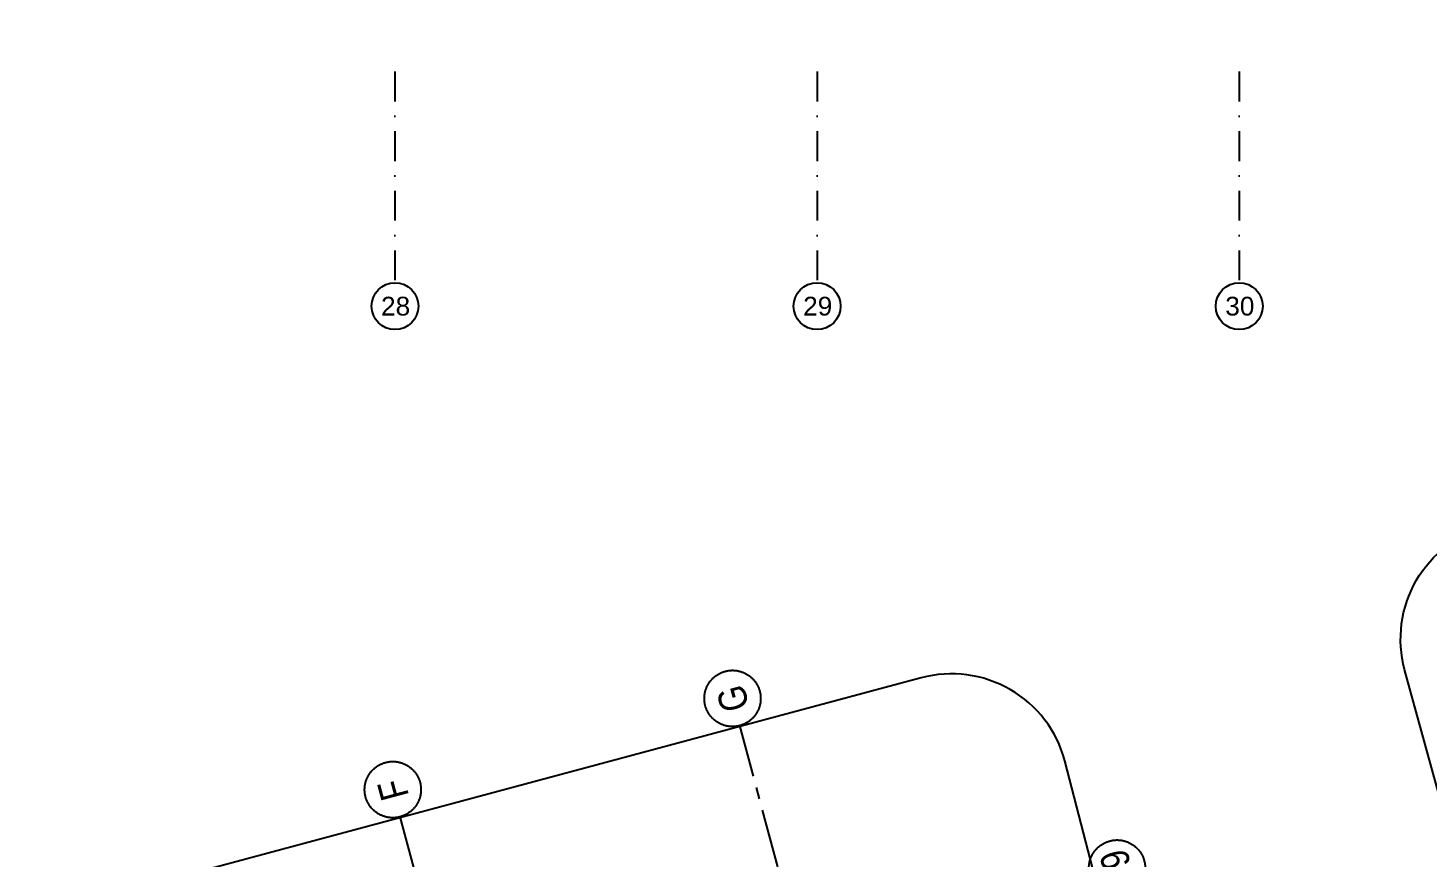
# Model space of a CAD drawing. Header units: centimetres. Extents: x 405564 to 502064, y 46284 to 60634.
# Drawn here: x 463117 to 466100, y 49808 to 51576 of the extents above; entities that cross this region are included whole.
import ezdxf
from ezdxf.enums import TextEntityAlignment as Align
from ezdxf.xclip import XClip

# ---------------------------------------------------------------- set-up
doc = ezdxf.new("R2010")
doc.units = ezdxf.units.CM
doc.header["$XCLIPFRAME"] = 0
doc.linetypes.add('CENTER', pattern=[2, 1.25, -0.25, 0.25, -0.25])
doc.linetypes.add('DASHDOT', pattern=[25.4, 12.7, -6.35, 0, -6.35])
doc.layers.get('0').update_dxf_attribs({"color": 8, "lineweight": 9})
doc.layers.add('0-KRCN-MİMARİ-220526', color=8, linetype='Continuous', lineweight=9)
for name, color, linetype in [('AS_DUV', 8, 'Continuous'), ('AS_OLC_AKS', 8, 'Continuous'), ('AS_PYZ_BINA', 8, 'Continuous'), ('AS_PYZ_YOL_ARAC', 8, 'Continuous')]:
    doc.layers.add(name, color=color, linetype=linetype)
doc.styles.add('_yazı-50', font='arial.ttf')
doc.styles.add('Antet_Style 02', font='swissck.ttf')

# ---------------------------------------------------------------- blocks, each defined once
blk = doc.blocks.new('A$Cbf573e9b')
at = {"layer": 'AS_PYZ_BINA', "linetype": 'CENTER', "ltscale": 100}
for points in [[(-1410, 750), (501.9, 750)], [(-1410, 0), (501.9, 0)], [(-1410, 0), (501.9, 0)]]:
    blk.add_lwpolyline(points, dxfattribs=at)
at = {"layer": 'AS_PYZ_BINA'}
for centre in [(561.9, 750), (561.9, 0), (0, -698.1)]:
    blk.add_circle(centre, 60, dxfattribs=at)
at = {"layer": 'AS_PYZ_BINA', "style": 'Antet_Style 02'}
for s, p in [('F', (561.5, 749.5)), ('G', (561.5, -0.5)), ('39', (-0.4, -698.6))]:
    blk.add_text(s, height=60, dxfattribs=at).set_placement(p, align=Align.MIDDLE_CENTER)
blk = doc.blocks.new('zeminkat_planı')
blk.add_blockref('A$Cbf573e9b', (0, 0))
blk = doc.blocks.new('A$C85dec720')
ref = blk.add_blockref('zeminkat_planı', (7059, 383))
XClip(ref).set_block_clipping_path([(-9126.4697968782, -1655.3396659539), (1140.0000000002, 6527.619333315)])
blk = doc.blocks.new('OPK-site-surrounding-R01')
at = {"layer": 'AS_PYZ_YOL_ARAC'}
blk.add_lwpolyline([(23415.5, -8627.2), (22852.7, -6574.8, -0.414214), (23029.3, -6268.5), (23364.8, -6178.4, 0.33933), (23550, -5937), (23550, 430.1, 0.418558), (21774.1, 2179.9), (234.1, 1860.8, 0.409882), (-1490, 111), (-1490, -2374.6, -0.836517), (-1683.8, -2409.4), (-1881, -1877.4, -0.087065), (-1943.4, -1537.4), (-1946.6, -1127.7)], format="xyb", dxfattribs=at)
blk = doc.blocks.new('axis baloon')
blk.add_circle((0, 0), 50)
at = {"style": '_yazı-50'}
blk.add_attdef('AXE', text='', height=40, dxfattribs=at).set_placement((0, 0), align=Align.MIDDLE_CENTER)
blk = doc.blocks.new('Aks_P')
at = {"layer": 'AS_OLC_AKS', "linetype": 'DASHDOT', "ltscale": 5}
for points in [[(20820, -5300), (20820, -5750)], [(21720, -5300), (21720, -5750)], [(22620, -5300), (22620, -5750)]]:
    blk.add_lwpolyline(points, dxfattribs=at)
at = {"layer": 'AS_OLC_AKS'}
ref = blk.add_blockref('axis baloon', (20820, -5800), dxfattribs=at)
ref.add_attrib('AXE', '28', dxfattribs={"layer": '0', "height": 40, "style": '_yazı-50'}).set_placement((20821.3, -5800), align=Align.MIDDLE_CENTER)
ref = blk.add_blockref('axis baloon', (21720, -5800), dxfattribs=at)
ref.add_attrib('AXE', '29', dxfattribs={"layer": '0', "height": 40, "style": '_yazı-50'}).set_placement((21721.3, -5800), align=Align.MIDDLE_CENTER)
ref = blk.add_blockref('axis baloon', (22620, -5800), dxfattribs=at)
ref.add_attrib('AXE', '30', dxfattribs={"layer": '0', "height": 40, "style": '_yazı-50'}).set_placement((22621.3, -5800), align=Align.MIDDLE_CENTER)
blk = doc.blocks.new('A$C6A10300A')
blk.add_blockref('Aks_P', (5015.68, -3851.45))
at = {"layer": 'AS_DUV'}
ref = blk.add_blockref('A$C85dec720', (28900.96, -17748.98), dxfattribs=dict(at, rotation=105.0255580063709))
XClip(ref).set_block_clipping_path([(6220.3367769278, 6783.7313721173), (4126.4071464743, -1017.0000000052), (7354.8298234051, -1883.5969356479), (9448.7594538586, 5917.1344364745)])
at = {"layer": 'AS_PYZ_YOL_ARAC'}
blk.add_lwpolyline([(28010.08, -13500), (27263.98, -10620.66, 0.4142136), (26957.71, -10444.02), (24490.07, -11106.4, -0.4142136), (24367.56, -11035.74), (24263.86, -10649.42, 0.4142136), (24141.36, -10578.76), (23238.34, -10821.16, 0.4142136), (23167.69, -10943.66), (23271.39, -11329.99, -0.4142136), (23200.73, -11452.49), (22067.49, -11756.68, 0.4142119), (21890.85, -12062.95), (22108.8, -12874.91)], format="xyb", dxfattribs=at)
ref = blk.add_blockref('OPK-site-surrounding-R01', (5135.68, -3851.45))
XClip(ref).set_block_clipping_path([(-5135.679684336, -9648.5463532069), (26364.320315664, 3851.4536467931)])

msp = doc.modelspace()

# ---------------------------------------------------------------- block references
at = {"layer": '0-KRCN-MİMARİ-220526'}
msp.add_blockref('A$C6A10300A', (438064.1, 60634), dxfattribs=at)

doc.saveas('drawing.dxf')
